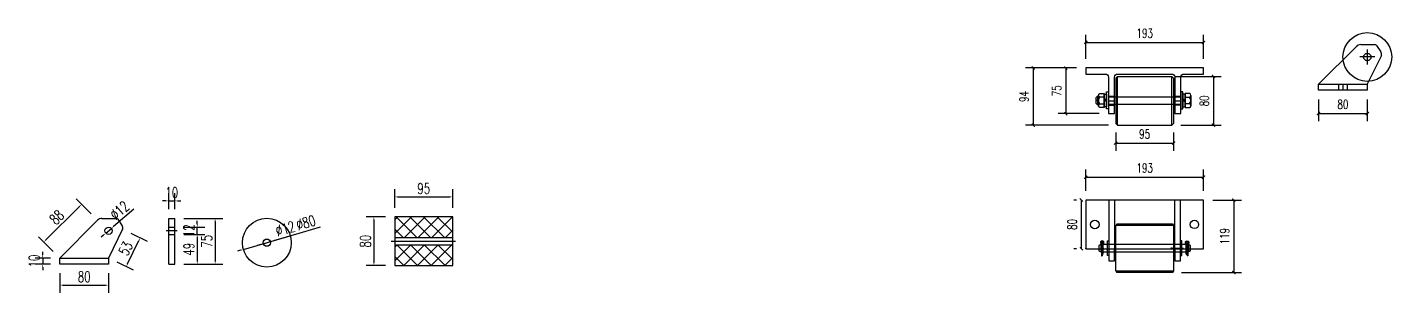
# Model space of a CAD drawing. Extents: x 833816 to 4746262, y -3629782 to -1973088.
# Drawn here: x 2461423 to 2463659, y -2642273 to -2641837 of the extents above; entities that cross this region are included whole.
import ezdxf

# ---------------------------------------------------------------- set-up
doc = ezdxf.new("R2010")
doc.units = 0
doc.header["$LTSCALE"] = 1000
doc.header["$MEASUREMENT"] = 0
doc.header["$PDMODE"] = 32
doc.linetypes.add('ACAD_ISO03W100', pattern=[30, 12, -18])
doc.linetypes.add('CENTER2', pattern=[28.575, 19.05, -3.175, 3.175, -3.175])
for name, color, linetype in [('00-HATCH(填充)', 250, 'Continuous'), ('PUB_DIM', 3, 'Continuous'), ('填充', 8, 'Continuous')]:
    doc.layers.add(name, color=color, linetype=linetype)
doc.styles.add('DIM_FONT', font='SIMPLEX', dxfattribs={"width": 0.7, "bigfont": 'GBCBIG'})
doc.styles.add('STANDARD_T3', font='simplex.shx', dxfattribs={"width": 0.7, "bigfont": 'gbcbig.shx'})
doc.dimstyles.new('DIMN5', dxfattribs={"dimscale": 0.05, "dimtxt": 300, "dimasz": 100, "dimexe": 250, "dimexo": 300, "dimgap": 150, "dimtad": 1, "dimdec": 0, "dimzin": 0, "dimdsep": 46, "dimtxsty": 'DIM_FONT', "dimblk": 'ARCHTICK', "dimcen": 0.09, "dimclrt": 7, "dimazin": 0, "dimtfac": 1, "dimtdec": 0, "dimtix": 1, "dimtmove": 0, "dimatfit": 3, "dimldrblk": 'ARCHTICK', "dimfxl": 1, "dimtolj": 1, "dimtzin": 0, "dimarcsym": 0})
doc.dimstyles.new('W&&5', dxfattribs={"dimtxt": 17.5, "dimasz": 5, "dimexe": 12.5, "dimexo": 15, "dimgap": 5, "dimtad": 1, "dimdec": 0, "dimzin": 0, "dimdsep": 46, "dimtxsty": 'STANDARD_T3', "dimcen": 0.09, "dimclrd": 1, "dimclre": 1, "dimclrt": 7, "dimazin": 2, "dimtfac": 1, "dimtdec": 0, "dimtix": 1, "dimtmove": 2, "dimatfit": 3, "dimfxl": 100, "dimtolj": 1, "dimtzin": 0, "dimarcsym": 0})

# ---------------------------------------------------------------- blocks, each defined once
blk = doc.blocks.new('*D894')
at = {"color": 1, "lineweight": -2, "transparency": 16777216}
for p, q in [((2462025.5, -2642133.5), (2462025.5, -2642103.2)), ((2462030.5, -2642115.7), (2462115.5, -2642115.7)), ((2462120.5, -2642133.5), (2462120.5, -2642103.2))]:
    blk.add_line(p, q, dxfattribs=at)
at = {"color": 1, "transparency": 16777216}
for points in [[(2462030.5, -2642114.9), (2462030.5, -2642116.6), (2462025.5, -2642115.7)], [(2462115.5, -2642114.9), (2462115.5, -2642116.6), (2462120.5, -2642115.7)]]:
    blk.add_solid(points, dxfattribs=at)
at = {"layer": 'Defpoints', "color": 0, "transparency": 16777216}
for p in [(2462120.5, -2642115.7), (2462025.5, -2642148.5), (2462120.5, -2642148.5)]:
    blk.add_point(p, dxfattribs=at)
at = {"color": 7, "transparency": 16777216, "insert": (2462073, -2642102), "char_height": 17.5, "attachment_point": 5, "style": 'STANDARD_T3'}
blk.add_mtext('\\A1;95', dxfattribs=at)
blk = doc.blocks.new('*D895')
at = {"color": 1, "lineweight": -2, "transparency": 16777216}
for p, q in [((2462010.5, -2642148.5), (2461978.7, -2642148.5)), ((2461991.2, -2642153.5), (2461991.2, -2642223.5)), ((2462010.5, -2642228.5), (2461978.7, -2642228.5))]:
    blk.add_line(p, q, dxfattribs=at)
at = {"color": 1, "transparency": 16777216}
for points in [[(2461990.4, -2642153.5), (2461992, -2642153.5), (2461991.2, -2642148.5)], [(2461990.4, -2642223.5), (2461992, -2642223.5), (2461991.2, -2642228.5)]]:
    blk.add_solid(points, dxfattribs=at)
at = {"layer": 'Defpoints', "color": 0, "transparency": 16777216}
for p in [(2462025.5, -2642148.5), (2461991.2, -2642228.5), (2462025.5, -2642228.5)]:
    blk.add_point(p, dxfattribs=at)
at = {"color": 7, "transparency": 16777216, "insert": (2461977.5, -2642188.5), "char_height": 17.5, "attachment_point": 5, "rotation": 90, "style": 'STANDARD_T3'}
blk.add_mtext('\\A1;80', dxfattribs=at)
blk = doc.blocks.new('*D896')
at = {"color": 1, "lineweight": -2, "transparency": 16777216}
for p, q in [((2461461.5, -2642216.1), (2461436, -2642216.1)), ((2461461.5, -2642226.1), (2461436, -2642226.1)), ((2461448.5, -2642211.1), (2461448.5, -2642206.1)), ((2461448.5, -2642216.1), (2461448.5, -2642226.1)), ((2461448.5, -2642231.1), (2461448.5, -2642236.1))]:
    blk.add_line(p, q, dxfattribs=at)
at = {"color": 1, "transparency": 16777216}
for points in [[(2461447.6, -2642211.1), (2461449.3, -2642211.1), (2461448.5, -2642216.1)], [(2461447.6, -2642231.1), (2461449.3, -2642231.1), (2461448.5, -2642226.1)]]:
    blk.add_solid(points, dxfattribs=at)
at = {"layer": 'Defpoints', "color": 0, "transparency": 16777216}
for p in [(2461448.5, -2642226.1), (2461476.5, -2642216.1), (2461476.5, -2642226.1)]:
    blk.add_point(p, dxfattribs=at)
at = {"color": 7, "transparency": 16777216, "insert": (2461434.7, -2642221.1), "char_height": 17.5, "attachment_point": 5, "rotation": 90, "style": 'STANDARD_T3'}
blk.add_mtext('\\A1;10', dxfattribs=at)
blk = doc.blocks.new('*D897')
at = {"color": 1, "lineweight": -2, "transparency": 16777216}
for p, q in [((2461476.5, -2642241.1), (2461476.5, -2642273.1)), ((2461556.5, -2642241.1), (2461556.5, -2642273.1)), ((2461481.5, -2642260.6), (2461551.5, -2642260.6))]:
    blk.add_line(p, q, dxfattribs=at)
at = {"color": 1, "transparency": 16777216}
for points in [[(2461481.5, -2642259.8), (2461481.5, -2642261.5), (2461476.5, -2642260.6)], [(2461551.5, -2642259.8), (2461551.5, -2642261.5), (2461556.5, -2642260.6)]]:
    blk.add_solid(points, dxfattribs=at)
at = {"layer": 'Defpoints', "color": 0, "transparency": 16777216}
for p in [(2461476.5, -2642226.1), (2461556.5, -2642226.1), (2461556.5, -2642260.6)]:
    blk.add_point(p, dxfattribs=at)
at = {"color": 7, "transparency": 16777216, "insert": (2461516.5, -2642246.9), "char_height": 17.5, "attachment_point": 5, "style": 'STANDARD_T3'}
blk.add_mtext('\\A1;80', dxfattribs=at)
blk = doc.blocks.new('*D898')
at = {"color": 1, "lineweight": -2, "transparency": 16777216}
for p, q in [((2461453.8, -2642186.4), (2461508.8, -2642131.4)), ((2461527.9, -2642143.4), (2461503.5, -2642119)), ((2461465.9, -2642205.5), (2461441.5, -2642181.1))]:
    blk.add_line(p, q, dxfattribs=at)
at = {"color": 1, "transparency": 16777216}
for points in [[(2461508.3, -2642130.8), (2461509.4, -2642132), (2461512.4, -2642127.8)], [(2461453.3, -2642185.8), (2461454.4, -2642187), (2461450.3, -2642189.9)]]:
    blk.add_solid(points, dxfattribs=at)
at = {"layer": 'Defpoints', "color": 0, "transparency": 16777216}
for p in [(2461512.4, -2642127.8), (2461538.5, -2642154), (2461476.5, -2642216.1)]:
    blk.add_point(p, dxfattribs=at)
at = {"color": 7, "transparency": 16777216, "insert": (2461471.6, -2642149.1), "char_height": 17.5, "attachment_point": 5, "rotation": 45, "style": 'STANDARD_T3'}
blk.add_mtext('\\A1;88', dxfattribs=at)
blk = doc.blocks.new('*D899')
at = {"color": 1, "lineweight": -2, "transparency": 16777216}
for p, q in [((2461777.5, -2642202), (2461854.3, -2642179.8)), ((2461903.2, -2642165.6), (2461859.1, -2642178.4)), ((2461772.7, -2642203.4), (2461767.9, -2642204.8))]:
    blk.add_line(p, q, dxfattribs=at)
at = {"color": 1, "transparency": 16777216}
for points in [[(2461858.9, -2642177.6), (2461859.4, -2642179.2), (2461854.3, -2642179.8)], [(2461772.5, -2642202.6), (2461772.9, -2642204.2), (2461777.5, -2642202)]]:
    blk.add_solid(points, dxfattribs=at)
at = {"layer": 'Defpoints', "color": 0, "transparency": 16777216}
for p in [(2461854.3, -2642179.8), (2461777.5, -2642202)]:
    blk.add_point(p, dxfattribs=at)
at = {"color": 7, "transparency": 16777216, "insert": (2461879.8, -2642158.1), "char_height": 17.5, "attachment_point": 5, "rotation": 16.1522, "style": 'STANDARD_T3'}
blk.add_mtext('\\A1;∅80', dxfattribs=at)
blk = doc.blocks.new('*D900')
at = {"color": 1, "lineweight": -2, "transparency": 16777216}
for p, q in [((2461868.3, -2642175.7), (2461826.5, -2642187.8)), ((2461805.3, -2642193.9), (2461800.5, -2642195.3)), ((2461810.1, -2642192.6), (2461821.7, -2642189.2))]:
    blk.add_line(p, q, dxfattribs=at)
at = {"color": 1, "transparency": 16777216}
for points in [[(2461805.1, -2642193.1), (2461805.6, -2642194.7), (2461810.1, -2642192.6)], [(2461826.2, -2642187), (2461826.7, -2642188.6), (2461821.7, -2642189.2)]]:
    blk.add_solid(points, dxfattribs=at)
at = {"layer": 'Defpoints', "color": 0, "transparency": 16777216}
for p in [(2461810.1, -2642192.6), (2461821.7, -2642189.2)]:
    blk.add_point(p, dxfattribs=at)
at = {"color": 7, "transparency": 16777216, "insert": (2461846, -2642167.9), "char_height": 17.5, "attachment_point": 5, "rotation": 16.1522, "style": 'STANDARD_T3'}
blk.add_mtext('\\A1;∅12', dxfattribs=at)
blk = doc.blocks.new('*D901')
at = {"color": 1, "lineweight": -2, "transparency": 16777216}
for p, q in [((2461593, -2642175.3), (2461619.7, -2642188.3)), ((2461587.6, -2642225.7), (2461606.2, -2642187.4)), ((2461569.9, -2642222.6), (2461596.6, -2642235.6))]:
    blk.add_line(p, q, dxfattribs=at)
at = {"color": 1, "transparency": 16777216}
for points in [[(2461605.5, -2642187), (2461607, -2642187.7), (2461608.4, -2642182.9)], [(2461586.8, -2642225.3), (2461588.3, -2642226), (2461585.4, -2642230.2)]]:
    blk.add_solid(points, dxfattribs=at)
at = {"layer": 'Defpoints', "color": 0, "transparency": 16777216}
for p in [(2461579.5, -2642168.8), (2461608.4, -2642182.9), (2461556.5, -2642216.1)]:
    blk.add_point(p, dxfattribs=at)
at = {"color": 7, "transparency": 16777216, "insert": (2461584.5, -2642200.5), "char_height": 17.5, "attachment_point": 5, "rotation": 64, "style": 'STANDARD_T3'}
blk.add_mtext('\\A1;53', dxfattribs=at)
blk = doc.blocks.new('*D902')
at = {"color": 1, "lineweight": -2, "transparency": 16777216}
for p, q in [((2461598, -2642135.9), (2461564.8, -2642164.1)), ((2461548.1, -2642178.4), (2461544.3, -2642181.6)), ((2461551.9, -2642175.2), (2461561, -2642167.4))]:
    blk.add_line(p, q, dxfattribs=at)
at = {"color": 1, "transparency": 16777216}
for points in [[(2461547.6, -2642177.8), (2461548.6, -2642179), (2461551.9, -2642175.2)], [(2461564.3, -2642163.5), (2461565.4, -2642164.8), (2461561, -2642167.4)]]:
    blk.add_solid(points, dxfattribs=at)
at = {"layer": 'Defpoints', "color": 0, "transparency": 16777216}
for p in [(2461551.9, -2642175.2), (2461561, -2642167.4)]:
    blk.add_point(p, dxfattribs=at)
at = {"color": 7, "transparency": 16777216, "insert": (2461574.4, -2642137.9), "char_height": 17.5, "attachment_point": 5, "rotation": 40.4405, "style": 'STANDARD_T3'}
blk.add_mtext('\\A1;∅12', dxfattribs=at)
blk = doc.blocks.new('*D903')
at = {"color": 1, "lineweight": -2, "transparency": 16777216}
for p, q in [((2461655, -2642136.1), (2461655, -2642109.8)), ((2461665, -2642136.1), (2461665, -2642109.8)), ((2461650, -2642122.3), (2461645, -2642122.3)), ((2461655, -2642122.3), (2461665, -2642122.3)), ((2461670, -2642122.3), (2461675, -2642122.3))]:
    blk.add_line(p, q, dxfattribs=at)
at = {"color": 1, "transparency": 16777216}
for points in [[(2461650, -2642121.5), (2461650, -2642123.2), (2461655, -2642122.3)], [(2461670, -2642121.5), (2461670, -2642123.2), (2461665, -2642122.3)]]:
    blk.add_solid(points, dxfattribs=at)
at = {"layer": 'Defpoints', "color": 0, "transparency": 16777216}
for p in [(2461665, -2642122.3), (2461655, -2642151.1), (2461665, -2642151.1)]:
    blk.add_point(p, dxfattribs=at)
at = {"color": 7, "transparency": 16777216, "insert": (2461660, -2642108.6), "char_height": 17.5, "attachment_point": 5, "style": 'STANDARD_T3'}
blk.add_mtext('\\A1;10', dxfattribs=at)
blk = doc.blocks.new('*D904')
at = {"color": 1, "lineweight": -2, "transparency": 16777216}
for p, q in [((2461680, -2642151.1), (2461743.6, -2642151.1)), ((2461731.1, -2642156.1), (2461731.1, -2642221.1)), ((2461680, -2642226.1), (2461743.6, -2642226.1))]:
    blk.add_line(p, q, dxfattribs=at)
at = {"color": 1, "transparency": 16777216}
for points in [[(2461730.2, -2642156.1), (2461731.9, -2642156.1), (2461731.1, -2642151.1)], [(2461730.2, -2642221.1), (2461731.9, -2642221.1), (2461731.1, -2642226.1)]]:
    blk.add_solid(points, dxfattribs=at)
at = {"layer": 'Defpoints', "color": 0, "transparency": 16777216}
for p in [(2461665, -2642151.1), (2461665, -2642226.1), (2461731.1, -2642226.1)]:
    blk.add_point(p, dxfattribs=at)
at = {"color": 7, "transparency": 16777216, "insert": (2461717.3, -2642188.6), "char_height": 17.5, "attachment_point": 5, "rotation": 90, "style": 'STANDARD_T3'}
blk.add_mtext('\\A1;75', dxfattribs=at)
blk = doc.blocks.new('*D905')
at = {"color": 1, "lineweight": -2, "transparency": 16777216}
for p, q in [((2461680, -2642177.3), (2461714.3, -2642177.3)), ((2461701.8, -2642182.3), (2461701.8, -2642221.1)), ((2461680, -2642226.1), (2461714.3, -2642226.1))]:
    blk.add_line(p, q, dxfattribs=at)
at = {"color": 1, "transparency": 16777216}
for points in [[(2461700.9, -2642182.3), (2461702.6, -2642182.3), (2461701.8, -2642177.3)], [(2461700.9, -2642221.1), (2461702.6, -2642221.1), (2461701.8, -2642226.1)]]:
    blk.add_solid(points, dxfattribs=at)
at = {"layer": 'Defpoints', "color": 0, "transparency": 16777216}
for p in [(2461665, -2642177.3), (2461665, -2642226.1), (2461701.8, -2642226.1)]:
    blk.add_point(p, dxfattribs=at)
at = {"color": 7, "transparency": 16777216, "insert": (2461688, -2642201.7), "char_height": 17.5, "attachment_point": 5, "rotation": 90, "style": 'STANDARD_T3'}
blk.add_mtext('\\A1;49', dxfattribs=at)
blk = doc.blocks.new('*D906')
at = {"color": 1, "lineweight": -2, "transparency": 16777216}
for p, q in [((2461701.8, -2642160.3), (2461701.8, -2642155.3)), ((2461680, -2642165.3), (2461714.3, -2642165.3)), ((2461680, -2642177.3), (2461714.3, -2642177.3)), ((2461701.8, -2642177.3), (2461701.8, -2642165.3)), ((2461701.8, -2642182.3), (2461701.8, -2642187.3))]:
    blk.add_line(p, q, dxfattribs=at)
at = {"color": 1, "transparency": 16777216}
for points in [[(2461700.9, -2642160.3), (2461702.6, -2642160.3), (2461701.8, -2642165.3)], [(2461700.9, -2642182.3), (2461702.6, -2642182.3), (2461701.8, -2642177.3)]]:
    blk.add_solid(points, dxfattribs=at)
at = {"layer": 'Defpoints', "color": 0, "transparency": 16777216}
for p in [(2461665, -2642165.3), (2461665, -2642177.3), (2461701.8, -2642165.3)]:
    blk.add_point(p, dxfattribs=at)
at = {"color": 7, "transparency": 16777216, "insert": (2461688, -2642171.3), "char_height": 17.5, "attachment_point": 5, "rotation": 90, "style": 'STANDARD_T3'}
blk.add_mtext('\\A1;12', dxfattribs=at)
blk = doc.blocks.new('_ArchTick')
at = {"color": 0, "linetype": 'ByBlock', "const_width": 0.4}
blk.add_lwpolyline([(-0.5, -0.5), (0.5, 0.5)], dxfattribs=at)
blk = doc.blocks.new('*D907')
at = {"layer": 'Defpoints', "color": 0, "transparency": 16777216}
for p in [(2463539.3, -2641940.8), (2463619.3, -2641940.8), (2463619.3, -2641978.9)]:
    blk.add_point(p, dxfattribs=at)
at = {"layer": 'PUB_DIM', "color": 0, "lineweight": -2, "transparency": 16777216}
for p, q in [((2463539.3, -2641955.8), (2463539.3, -2641991.4)), ((2463619.3, -2641955.8), (2463619.3, -2641991.4)), ((2463539.3, -2641978.9), (2463619.3, -2641978.9))]:
    blk.add_line(p, q, dxfattribs=at)
at = {"layer": 'PUB_DIM', "color": 0, "lineweight": -2, "transparency": 16777216, "xscale": 5, "yscale": 5, "zscale": 5, "rotation": 180}
blk.add_blockref('_ArchTick', (2463539.3, -2641978.9), dxfattribs=at)
at = {"layer": 'PUB_DIM', "color": 0, "lineweight": -2, "transparency": 16777216, "xscale": 5, "yscale": 5, "zscale": 5}
blk.add_blockref('_ArchTick', (2463619.3, -2641978.9), dxfattribs=at)
at = {"layer": 'PUB_DIM', "color": 7, "transparency": 16777216, "insert": (2463579.3, -2641963.9), "char_height": 15, "attachment_point": 5, "style": 'DIM_FONT'}
blk.add_mtext('\\A1;80', dxfattribs=at)
blk = doc.blocks.new('*D908')
at = {"layer": 'Defpoints', "color": 0, "transparency": 16777216}
for p in [(2463350.9, -2641862.1), (2463157.9, -2641904.1), (2463350.9, -2641904.1)]:
    blk.add_point(p, dxfattribs=at)
at = {"layer": 'PUB_DIM', "color": 0, "lineweight": -2, "transparency": 16777216}
for p, q in [((2463157.9, -2641889.1), (2463157.9, -2641849.6)), ((2463157.9, -2641862.1), (2463350.9, -2641862.1)), ((2463350.9, -2641889.1), (2463350.9, -2641849.6))]:
    blk.add_line(p, q, dxfattribs=at)
at = {"layer": 'PUB_DIM', "color": 0, "lineweight": -2, "transparency": 16777216, "xscale": 5, "yscale": 5, "zscale": 5, "rotation": 180}
blk.add_blockref('_ArchTick', (2463157.9, -2641862.1), dxfattribs=at)
at = {"layer": 'PUB_DIM', "color": 0, "lineweight": -2, "transparency": 16777216, "xscale": 5, "yscale": 5, "zscale": 5}
blk.add_blockref('_ArchTick', (2463350.9, -2641862.1), dxfattribs=at)
at = {"layer": 'PUB_DIM', "color": 7, "transparency": 16777216, "insert": (2463254.4, -2641847.1), "char_height": 15, "attachment_point": 5, "style": 'DIM_FONT'}
blk.add_mtext('\\A1;193', dxfattribs=at)
blk = doc.blocks.new('*D909')
at = {"layer": 'Defpoints', "color": 0, "transparency": 16777216}
for p in [(2463157.9, -2641904.1), (2463125.1, -2641979.1), (2463194.9, -2641979.1)]:
    blk.add_point(p, dxfattribs=at)
at = {"layer": 'PUB_DIM', "color": 0, "lineweight": -2, "transparency": 16777216}
for p, q in [((2463142.9, -2641904.1), (2463112.6, -2641904.1)), ((2463125.1, -2641904.1), (2463125.1, -2641979.1)), ((2463179.9, -2641979.1), (2463112.6, -2641979.1))]:
    blk.add_line(p, q, dxfattribs=at)
at = {"layer": 'PUB_DIM', "color": 0, "lineweight": -2, "transparency": 16777216, "xscale": 5, "yscale": 5, "zscale": 5}
for p, rotation in [((2463125.1, -2641904.1), 90), ((2463125.1, -2641979.1), 270)]:
    blk.add_blockref('_ArchTick', p, dxfattribs=dict(at, rotation=rotation))
at = {"layer": 'PUB_DIM', "color": 7, "transparency": 16777216, "insert": (2463110.1, -2641941.6), "char_height": 15, "attachment_point": 5, "rotation": 90, "style": 'DIM_FONT'}
blk.add_mtext('\\A1;75', dxfattribs=at)
blk = doc.blocks.new('*D880')
at = {"layer": 'Defpoints', "color": 0, "transparency": 16777216}
for p in [(2463288.3, -2641918.1), (2463298.9, -2641998.1), (2463367.1, -2641998.1)]:
    blk.add_point(p, dxfattribs=at)
at = {"layer": 'PUB_DIM', "color": 0, "lineweight": -2, "transparency": 16777216}
for p, q in [((2463303.3, -2641918.1), (2463379.6, -2641918.1)), ((2463367.1, -2641918.1), (2463367.1, -2641998.1)), ((2463313.9, -2641998.1), (2463379.6, -2641998.1))]:
    blk.add_line(p, q, dxfattribs=at)
at = {"layer": 'PUB_DIM', "color": 0, "lineweight": -2, "transparency": 16777216, "xscale": 5, "yscale": 5, "zscale": 5}
for p, rotation in [((2463367.1, -2641918.1), 90), ((2463367.1, -2641998.1), 270)]:
    blk.add_blockref('_ArchTick', p, dxfattribs=dict(at, rotation=rotation))
at = {"layer": 'PUB_DIM', "color": 7, "transparency": 16777216, "insert": (2463352.1, -2641958.1), "char_height": 15, "attachment_point": 5, "rotation": 90, "style": 'DIM_FONT'}
blk.add_mtext('\\A1;80', dxfattribs=at)
blk = doc.blocks.new('*D910')
at = {"layer": 'Defpoints', "color": 0, "transparency": 16777216}
for p in [(2463157.9, -2641904.1), (2463071.8, -2641998.1), (2463209.9, -2641998.1)]:
    blk.add_point(p, dxfattribs=at)
at = {"layer": 'PUB_DIM', "color": 0, "lineweight": -2, "transparency": 16777216}
for p, q in [((2463142.9, -2641904.1), (2463059.3, -2641904.1)), ((2463071.8, -2641904.1), (2463071.8, -2641998.1)), ((2463194.9, -2641998.1), (2463059.3, -2641998.1))]:
    blk.add_line(p, q, dxfattribs=at)
at = {"layer": 'PUB_DIM', "color": 0, "lineweight": -2, "transparency": 16777216, "xscale": 5, "yscale": 5, "zscale": 5}
for p, rotation in [((2463071.8, -2641904.1), 90), ((2463071.8, -2641998.1), 270)]:
    blk.add_blockref('_ArchTick', p, dxfattribs=dict(at, rotation=rotation))
at = {"layer": 'PUB_DIM', "color": 7, "transparency": 16777216, "insert": (2463056.8, -2641951.1), "char_height": 15, "attachment_point": 5, "rotation": 90, "style": 'DIM_FONT'}
blk.add_mtext('\\A1;94', dxfattribs=at)
blk = doc.blocks.new('*D911')
at = {"layer": 'Defpoints', "color": 0, "transparency": 16777216}
for p in [(2463206.9, -2641995.1), (2463301.9, -2641995.1), (2463301.9, -2642027.5)]:
    blk.add_point(p, dxfattribs=at)
at = {"layer": 'PUB_DIM', "color": 0, "lineweight": -2, "transparency": 16777216}
for p, q in [((2463206.9, -2642010.1), (2463206.9, -2642040)), ((2463301.9, -2642010.1), (2463301.9, -2642040)), ((2463206.9, -2642027.5), (2463301.9, -2642027.5))]:
    blk.add_line(p, q, dxfattribs=at)
at = {"layer": 'PUB_DIM', "color": 0, "lineweight": -2, "transparency": 16777216, "xscale": 5, "yscale": 5, "zscale": 5, "rotation": 180}
blk.add_blockref('_ArchTick', (2463206.9, -2642027.5), dxfattribs=at)
at = {"layer": 'PUB_DIM', "color": 0, "lineweight": -2, "transparency": 16777216, "xscale": 5, "yscale": 5, "zscale": 5}
blk.add_blockref('_ArchTick', (2463301.9, -2642027.5), dxfattribs=at)
at = {"layer": 'PUB_DIM', "color": 7, "transparency": 16777216, "insert": (2463254.4, -2642012.5), "char_height": 15, "attachment_point": 5, "style": 'DIM_FONT'}
blk.add_mtext('\\A1;95', dxfattribs=at)
blk = doc.blocks.new('*U876')
blk.add_lwpolyline([(-12, 0), (-12, 2.5), (12, 2.5), (12, 0)], close=True)
blk = doc.blocks.new('*U610')
at = {"color": 8, "linetype": 'Continuous'}
for p, q in [((-1, 1.9), (-2.1, 1)), ((0, 1.4), (0, -1.4)), ((-1, -1.9), (-2.1, -1))]:
    blk.add_line(p, q, dxfattribs=at)
at = {"color": 7, "linetype": 'Continuous'}
for p, q in [((16, 1.4), (0, 1.4)), ((0, 0), (18.5, 0)), ((16, 1.4), (16, 0)), ((18.5, -1.4), (18.5, 0)), ((0, -1.4), (18.5, -1.4))]:
    blk.add_line(p, q, dxfattribs=at)
for centre, radius, start, end in [((-3.2, 0), 2.9, 41.3178, 318.6822), ((-3.2, 0), 1.45, 41.3178, 318.6822), ((0, 2.8), 2.82, 221.3178, 270), ((0, -2.8), 2.82, 90, 138.6822), ((0, 2.8), 1.37, 221.3178, 270), ((0, -2.8), 1.37, 90, 138.6822)]:
    blk.add_arc(centre, radius, start, end, dxfattribs=at)
blk = doc.blocks.new('无头销轴_B型_D12X150')
at = {"color": 0}
for p, q in [((-72, 6), (-72, -6)), ((72, 6), (72, -6))]:
    blk.add_line(p, q, dxfattribs=at)
blk.add_lwpolyline([(-75, 4.3), (-75, -4.3), (-72, -6), (72, -6), (75, -4.3), (75, 4.3), (72, 6), (-72, 6)], close=True, dxfattribs=at)
for centre in [(-69.5, 0), (69.5, 0)]:
    blk.add_circle(centre, 1.6, dxfattribs=at)
blk = doc.blocks.new('*D912')
at = {"layer": 'Defpoints', "color": 0, "transparency": 16777216}
for p in [(2463350.9, -2642083.4), (2463157.9, -2642120.9), (2463350.9, -2642120.9)]:
    blk.add_point(p, dxfattribs=at)
at = {"layer": 'PUB_DIM', "color": 0, "lineweight": -2, "transparency": 16777216}
for p, q in [((2463157.9, -2642105.9), (2463157.9, -2642070.9)), ((2463350.9, -2642105.9), (2463350.9, -2642070.9)), ((2463157.9, -2642083.4), (2463350.9, -2642083.4))]:
    blk.add_line(p, q, dxfattribs=at)
at = {"layer": 'PUB_DIM', "color": 0, "lineweight": -2, "transparency": 16777216, "xscale": 5, "yscale": 5, "zscale": 5, "rotation": 180}
blk.add_blockref('_ArchTick', (2463157.9, -2642083.4), dxfattribs=at)
at = {"layer": 'PUB_DIM', "color": 0, "lineweight": -2, "transparency": 16777216, "xscale": 5, "yscale": 5, "zscale": 5}
blk.add_blockref('_ArchTick', (2463350.9, -2642083.4), dxfattribs=at)
at = {"layer": 'PUB_DIM', "color": 7, "transparency": 16777216, "insert": (2463254.4, -2642068.4), "char_height": 15, "attachment_point": 5, "style": 'DIM_FONT'}
blk.add_mtext('\\A1;193', dxfattribs=at)
blk = doc.blocks.new('*D913')
at = {"layer": 'Defpoints', "color": 0, "transparency": 16777216}
for p in [(2463157.9, -2642120.9), (2463150.6, -2642200.9), (2463157.9, -2642200.9)]:
    blk.add_point(p, dxfattribs=at)
at = {"layer": 'PUB_DIM', "color": 0, "lineweight": -2, "transparency": 16777216}
for p, q in [((2463142.9, -2642120.9), (2463138.1, -2642120.9)), ((2463150.6, -2642120.9), (2463150.6, -2642200.9)), ((2463142.9, -2642200.9), (2463138.1, -2642200.9))]:
    blk.add_line(p, q, dxfattribs=at)
at = {"layer": 'PUB_DIM', "color": 0, "lineweight": -2, "transparency": 16777216, "xscale": 5, "yscale": 5, "zscale": 5}
for p, rotation in [((2463150.6, -2642120.9), 90), ((2463150.6, -2642200.9), 270)]:
    blk.add_blockref('_ArchTick', p, dxfattribs=dict(at, rotation=rotation))
at = {"layer": 'PUB_DIM', "color": 7, "transparency": 16777216, "insert": (2463135.6, -2642160.9), "char_height": 15, "attachment_point": 5, "rotation": 90, "style": 'DIM_FONT'}
blk.add_mtext('\\A1;80', dxfattribs=at)
blk = doc.blocks.new('*D914')
at = {"layer": 'Defpoints', "color": 0, "transparency": 16777216}
for p in [(2463350.9, -2642120.9), (2463299.9, -2642239.9), (2463400.5, -2642239.9)]:
    blk.add_point(p, dxfattribs=at)
at = {"layer": 'PUB_DIM', "color": 0, "lineweight": -2, "transparency": 16777216}
for p, q in [((2463365.9, -2642120.9), (2463413, -2642120.9)), ((2463400.5, -2642120.9), (2463400.5, -2642239.9)), ((2463314.9, -2642239.9), (2463413, -2642239.9))]:
    blk.add_line(p, q, dxfattribs=at)
at = {"layer": 'PUB_DIM', "color": 0, "lineweight": -2, "transparency": 16777216, "xscale": 5, "yscale": 5, "zscale": 5}
for p, rotation in [((2463400.5, -2642120.9), 90), ((2463400.5, -2642239.9), 270)]:
    blk.add_blockref('_ArchTick', p, dxfattribs=dict(at, rotation=rotation))
at = {"layer": 'PUB_DIM', "color": 7, "transparency": 16777216, "insert": (2463385.5, -2642180.4), "char_height": 15, "attachment_point": 5, "rotation": 90, "style": 'DIM_FONT'}
blk.add_mtext('\\A1;119', dxfattribs=at)

msp = doc.modelspace()

# ---------------------------------------------------------------- hatches: boundary and pattern name
at = {"layer": '填充'}
h = msp.add_hatch(dxfattribs=at)
h.set_pattern_fill('ANSI37', color=256, scale=10)
h.set_pattern_definition([(45, (3907075.725, -3937069.011), (-11.22532015, 11.22532015), []), (135, (3907075.725, -3937069.011), (-11.22532015, -11.22532015), [])])
h.paths.add_polyline_path([(2462025.5, -2642148.5), (2462025.5, -2642182.5), (2462120.5, -2642182.5), (2462120.5, -2642148.5)])
h.paths.add_polyline_path([(2462120.5, -2642228.5), (2462120.5, -2642194.5), (2462025.5, -2642194.5), (2462025.5, -2642228.5)])

# ---------------------------------------------------------------- linework, layer by layer
for p, q in [((2463209.9, -2641918.1), (2463298.9, -2641918.1)), ((2463187.9, -2641952.1), (2463180.9, -2641952.1)), ((2463191.9, -2641954.3), (2463187.9, -2641957.6)), ((2463191.9, -2641956.6), (2463187.9, -2641959.9)), ((2463316.9, -2641954.3), (2463320.9, -2641957.6)), ((2463316.9, -2641956.6), (2463320.9, -2641959.9)), ((2463320.9, -2641952.1), (2463327.9, -2641952.1)), ((2463329.9, -2641950.6), (2463329.9, -2641964.6)), ((2463180.9, -2641963.1), (2463187.9, -2641963.1)), ((2463327.9, -2641963.1), (2463320.9, -2641963.1)), ((2461476.5, -2642216.1), (2461538.5, -2642154)), ((2461571.4, -2642152.5), (2461578.5, -2642163)), ((2461655, -2642226.1), (2461655, -2642151.1)), ((2461655, -2642151.1), (2461665, -2642151.1)), ((2461665, -2642226.1), (2461665, -2642151.1)), ((2461579.5, -2642168.8), (2461556.5, -2642216.1)), ((2461669, -2642171.3), (2461651, -2642171.3)), ((2461655, -2642165.3), (2461665, -2642165.3)), ((2461655, -2642177.3), (2461665, -2642177.3)), ((2462025.5, -2642182.5), (2462120.5, -2642182.5)), ((2462019.5, -2642188.5), (2462125.1, -2642188.5)), ((2462025.5, -2642194.5), (2462120.5, -2642194.5)), ((2461655, -2642226.1), (2461665, -2642226.1))]:
    msp.add_line(p, q)
at = {"color": 4}
for p, q in [((2463178.9, -2641957.6), (2463174.9, -2641957.6)), ((2463175.9, -2641951.6), (2463178.9, -2641951.6)), ((2463178.9, -2641963.6), (2463175.9, -2641963.6))]:
    msp.add_line(p, q, dxfattribs=at)
at = {"color": 1}
for p, q in [((2463204.9, -2641951.1), (2463194.9, -2641951.1)), ((2463313.9, -2641951.1), (2463303.9, -2641951.1)), ((2463194.9, -2641965.1), (2463204.9, -2641965.1)), ((2463313.9, -2641965.1), (2463303.9, -2641965.1))]:
    msp.add_line(p, q, dxfattribs=at)
at = {"color": 6, "linetype": 'ACAD_ISO03W100'}
for p, q in [((2463313.9, -2641952.1), (2463194.9, -2641952.1)), ((2463313.9, -2641964.1), (2463194.9, -2641964.1))]:
    msp.add_line(p, q, dxfattribs=at)
at = {"color": 2}
for p, q in [((2463194.9, -2641958.1), (2463204.9, -2641958.1)), ((2463303.9, -2641958.1), (2463313.9, -2641958.1))]:
    msp.add_line(p, q, dxfattribs=at)
at = {"color": 0}
for p, q in [((2463350.9, -2642120.9), (2463157.9, -2642120.9)), ((2463157.9, -2642120.9), (2463157.9, -2642200.9)), ((2463195.9, -2642120.9), (2463195.9, -2642200.9)), ((2463204.9, -2642120.9), (2463204.9, -2642200.9)), ((2463303.9, -2642200.9), (2463303.9, -2642120.9)), ((2463312.9, -2642200.9), (2463312.9, -2642120.9)), ((2463350.9, -2642200.9), (2463350.9, -2642120.9)), ((2461545.6, -2642151.1), (2461567.9, -2642151.1)), ((2463209.4, -2642159.9), (2463206.9, -2642162.9)), ((2463209.4, -2642159.9), (2463299.9, -2642159.9)), ((2463299.9, -2642159.9), (2463301.9, -2642162.9)), ((2463206.9, -2642236.9), (2463206.9, -2642162.9)), ((2463301.9, -2642162.9), (2463206.9, -2642162.9)), ((2463301.9, -2642162.9), (2463301.9, -2642236.9)), ((2463157.9, -2642200.9), (2463157.9, -2642199.9)), ((2463157.9, -2642200.9), (2463350.9, -2642200.9)), ((2463195.9, -2642200.9), (2463195.9, -2642220.9)), ((2463204.9, -2642220.9), (2463204.9, -2642200.9)), ((2463299.4, -2642199.9), (2463297.4, -2642199.9)), ((2463303.9, -2642200.9), (2463303.9, -2642220.9)), ((2463312.9, -2642220.9), (2463312.9, -2642200.9)), ((2461476.5, -2642226.1), (2461476.5, -2642216.1)), ((2461476.5, -2642216.1), (2461556.5, -2642216.1)), ((2461556.5, -2642226.1), (2461476.5, -2642226.1)), ((2461556.5, -2642216.1), (2461556.5, -2642226.1)), ((2463195.9, -2642220.9), (2463204.9, -2642220.9)), ((2463303.9, -2642220.9), (2463312.9, -2642220.9)), ((2463206.9, -2642236.9), (2463208.9, -2642239.9)), ((2463206.9, -2642236.9), (2463301.9, -2642236.9)), ((2463299.9, -2642239.9), (2463208.9, -2642239.9)), ((2463301.9, -2642236.9), (2463299.9, -2642239.9))]:
    msp.add_line(p, q, dxfattribs=at)
at = {"color": 0, "linetype": 'CENTER2', "ltscale": 0.5}
msp.add_line((2463298.9, -2642199.9), (2463317.9, -2642199.9), dxfattribs=at)
for points in [[(2463209.9, -2641914.1), (2463298.9, -2641914.1, -0.414214), (2463303.9, -2641919.1), (2463303.9, -2641979.1), (2463313.9, -2641979.1), (2463313.9, -2641919.1, -0.414214), (2463318.9, -2641914.1), (2463350.9, -2641914.1), (2463350.9, -2641904.1), (2463157.9, -2641904.1), (2463157.9, -2641914.1), (2463189.9, -2641914.1, -0.414214), (2463194.9, -2641919.1), (2463194.9, -2641979.1)], [(2463194.9, -2641979.1), (2463204.9, -2641979.1), (2463204.9, -2641919.1, -0.414214), (2463209.9, -2641914.1)]]:
    msp.add_lwpolyline(points, format="xyb")
for points in [[(2463209.9, -2641998.1), (2463209.9, -2641918.1), (2463206.9, -2641921.1), (2463206.9, -2641995.1), (2463209.9, -2641998.1), (2463298.9, -2641998.1)], [(2463176.9, -2641950.6), (2463178.9, -2641950.6), (2463178.9, -2641964.6), (2463176.9, -2641964.6)], [(2463191.9, -2641971.1), (2463191.9, -2641943.1), (2463194.9, -2641943.1), (2463194.9, -2641971.1), (2463191.9, -2641971.1), (2463191.9, -2641970.1)], [(2463316.9, -2641971.1), (2463316.9, -2641943.1), (2463313.9, -2641943.1), (2463313.9, -2641971.1), (2463316.9, -2641971.1), (2463316.9, -2641970.1)]]:
    msp.add_lwpolyline(points)
for points in [[(2463301.9, -2641995.1), (2463298.9, -2641998.1), (2463298.9, -2641918.1), (2463301.9, -2641921.1)], [(2463174.9, -2641952.6), (2463176.9, -2641950.6), (2463176.9, -2641964.6), (2463174.9, -2641962.6)], [(2463178.9, -2641949.1), (2463178.9, -2641952.1), (2463178.9, -2641963.1), (2463178.9, -2641966.1)], [(2463329.9, -2641949.1), (2463329.9, -2641952.1), (2463329.9, -2641963.1), (2463329.9, -2641966.1)], [(2462025.5, -2642228.5), (2462120.5, -2642228.5), (2462120.5, -2642148.5), (2462025.5, -2642148.5)]]:
    msp.add_lwpolyline(points, close=True)
for points in [[(2463180.9, -2641946.1), (2463187.9, -2641946.1), (2463187.9, -2641947.1), (2463191.9, -2641947.1), (2463191.9, -2641968.1), (2463187.9, -2641968.1), (2463187.9, -2641947.1), (2463187.9, -2641969.1), (2463180.9, -2641969.1, -0.666667), (2463180.9, -2641963.1, -0.363636), (2463180.9, -2641952.1, -0.666667)], [(2463327.9, -2641946.1), (2463320.9, -2641946.1), (2463320.9, -2641947.1), (2463316.9, -2641947.1), (2463316.9, -2641968.1), (2463320.9, -2641968.1), (2463320.9, -2641947.1), (2463320.9, -2641969.1), (2463327.9, -2641969.1, 0.666667), (2463327.9, -2641963.1, 0.363636), (2463327.9, -2641952.1, 0.666667)]]:
    msp.add_lwpolyline(points, format="xyb", close=True)
at = {"lineweight": -3}
msp.add_circle((2463619.3, -2641886.1), 40, dxfattribs=at)
for centre, radius in [((2461815.9, -2642190.9), 40), ((2461556.5, -2642171.3), 6), ((2461815.9, -2642190.9), 6)]:
    msp.add_circle(centre, radius)
at = {"color": 0}
for centre in [(2463172.9, -2642161.2), (2463335.9, -2642160.9)]:
    msp.add_circle(centre, 7, dxfattribs=at)
for centre, radius, start, end in [((2461545.6, -2642161.1), 10, 90, 135), ((2461567.9, -2642156.1), 5, 46.0565, 90), ((2461575, -2642166.6), 5, 334, 46.0565)]:
    msp.add_arc(centre, radius, start, end)
at = {"layer": '00-HATCH(填充)', "color": 0, "lineweight": -3}
for p, q in [((2463539.3, -2641930.8), (2463601.3, -2641868.8)), ((2463608.4, -2641865.8), (2463630.8, -2641865.8)), ((2463634.2, -2641867.2), (2463641.3, -2641877.8)), ((2463642.3, -2641883.5), (2463619.3, -2641930.8)), ((2463539.3, -2641940.8), (2463539.3, -2641930.8)), ((2463539.3, -2641930.8), (2463619.3, -2641930.8)), ((2463572.3, -2641930.8), (2463572.3, -2641940.8)), ((2463579.3, -2641930.8), (2463579.3, -2641940.8)), ((2463586.3, -2641930.8), (2463586.3, -2641940.8)), ((2463619.3, -2641930.8), (2463619.3, -2641940.8)), ((2463619.3, -2641940.8), (2463539.3, -2641940.8))]:
    msp.add_line(p, q, dxfattribs=at)
at = {"layer": '00-HATCH(填充)', "color": 0, "lineweight": -3, "ltscale": 0.5}
for p, q in [((2463631.8, -2641886.1), (2463606.8, -2641886.1)), ((2463619.3, -2641873.6), (2463619.3, -2641898.6))]:
    msp.add_line(p, q, dxfattribs=at)
at = {"layer": '00-HATCH(填充)', "color": 0, "lineweight": -3}
msp.add_circle((2463619.3, -2641886.1), 6, dxfattribs=at)
for centre, radius, start, end in [((2463608.4, -2641875.8), 10, 90, 135), ((2463630.8, -2641870.8), 5, 46.0565, 90), ((2463637.8, -2641881.4), 5, 334, 46.0565)]:
    msp.add_arc(centre, radius, start, end, dxfattribs=at)

# ---------------------------------------------------------------- block references
at = {"color": 0}
msp.add_blockref('无头销轴_B型_D12X150', (2463254.4, -2642199.9), dxfattribs=at)
for name, p, rotation in [('*U610', (2463184.9, -2642193.9), 270), ('*U876', (2463195.9, -2642199.9), 90)]:
    msp.add_blockref(name, p, dxfattribs=dict(at, rotation=rotation))
at = {"color": 0, "xscale": -1}
for name, p, rotation in [('*U876', (2463312.9, -2642199.9), 270), ('*U610', (2463323.9, -2642193.9), 90)]:
    msp.add_blockref(name, p, dxfattribs=dict(at, rotation=rotation))

# ---------------------------------------------------------------- dimensions: what is measured, and where the dimension line sits
for base, p1, p2, picture, middle in [((2462120.5, -2642115.7), (2462025.5, -2642148.5), (2462120.5, -2642148.5), '*D894', (2462073, -2642102)), ((2461665, -2642122.3), (2461655, -2642151.1), (2461665, -2642151.1), '*D903', (2461660, -2642108.6)), ((2461556.5, -2642260.6), (2461476.5, -2642226.1), (2461556.5, -2642226.1), '*D897', (2461516.5, -2642246.9))]:
    dim = msp.add_linear_dim(base=base, p1=p1, p2=p2, dimstyle='W&&5')
    dim.commit()
    dim.dimension.update_dxf_attribs({"geometry": picture, "text_midpoint": middle})
for p1, p2, picture, middle in [((2461551.9, -2642175.2), (2461561, -2642167.4), '*D902', (2461574.4, -2642137.9)), ((2461777.5, -2642202), (2461854.3, -2642179.8), '*D899', (2461879.8, -2642158.1)), ((2461810.1, -2642192.6), (2461821.7, -2642189.2), '*D900', (2461846, -2642167.9))]:
    dim = msp.add_diameter_dim_2p(p1=p1, p2=p2, dimstyle='W&&5')
    dim.commit()
    dim.dimension.update_dxf_attribs({"geometry": picture, "text_midpoint": middle})
for p1, p2, distance, picture, middle in [((2461476.5, -2642216.1), (2461538.5, -2642154), 37, '*D898', (2461471.6, -2642149.1)), ((2461556.5, -2642216.1), (2461579.5, -2642168.8), -32.2, '*D901', (2461584.5, -2642200.5))]:
    dim = msp.add_aligned_dim(p1=p1, p2=p2, distance=distance, dimstyle='W&&5')
    dim.commit()
    dim.dimension.update_dxf_attribs({"geometry": picture, "text_midpoint": middle})
for base, p1, p2, picture, middle in [((2461731.1, -2642226.1), (2461665, -2642151.1), (2461665, -2642226.1), '*D904', (2461717.3, -2642188.6)), ((2461701.8, -2642165.3), (2461665, -2642177.3), (2461665, -2642165.3), '*D906', (2461688, -2642171.3)), ((2461991.2, -2642228.5), (2462025.5, -2642148.5), (2462025.5, -2642228.5), '*D895', (2461977.5, -2642188.5)), ((2461701.8, -2642226.1), (2461665, -2642177.3), (2461665, -2642226.1), '*D905', (2461688, -2642201.7)), ((2461448.5, -2642226.1), (2461476.5, -2642216.1), (2461476.5, -2642226.1), '*D896', (2461434.7, -2642221.1))]:
    dim = msp.add_linear_dim(base=base, p1=p1, p2=p2, angle=90, dimstyle='W&&5')
    dim.commit()
    dim.dimension.update_dxf_attribs({"geometry": picture, "text_midpoint": middle})
at = {"layer": 'PUB_DIM'}
for base, p1, p2, picture, middle in [((2463350.9, -2641862.1), (2463157.9, -2641904.1), (2463350.9, -2641904.1), '*D908', (2463254.4, -2641847.1)), ((2463619.3, -2641978.9), (2463539.3, -2641940.8), (2463619.3, -2641940.8), '*D907', (2463579.3, -2641963.9)), ((2463301.9, -2642027.5), (2463206.9, -2641995.1), (2463301.9, -2641995.1), '*D911', (2463254.4, -2642012.5)), ((2463350.9, -2642083.4), (2463157.9, -2642120.9), (2463350.9, -2642120.9), '*D912', (2463254.4, -2642068.4))]:
    dim = msp.add_linear_dim(base=base, p1=p1, p2=p2, dimstyle='DIMN5', dxfattribs=at)
    dim.commit()
    dim.dimension.update_dxf_attribs({"geometry": picture, "text_midpoint": middle})
for base, p1, p2, picture, middle in [((2463071.8, -2641998.1), (2463157.9, -2641904.1), (2463209.9, -2641998.1), '*D910', (2463056.8, -2641951.1)), ((2463125.1, -2641979.1), (2463157.9, -2641904.1), (2463194.9, -2641979.1), '*D909', (2463110.1, -2641941.6)), ((2463367.1, -2641998.1), (2463288.3, -2641918.1), (2463298.9, -2641998.1), '*D880', (2463352.1, -2641958.1)), ((2463150.6, -2642200.9), (2463157.9, -2642120.9), (2463157.9, -2642200.9), '*D913', (2463135.6, -2642160.9)), ((2463400.5, -2642239.9), (2463350.9, -2642120.9), (2463299.9, -2642239.9), '*D914', (2463385.5, -2642180.4))]:
    dim = msp.add_linear_dim(base=base, p1=p1, p2=p2, angle=270, dimstyle='DIMN5', dxfattribs=at)
    dim.commit()
    dim.dimension.update_dxf_attribs({"geometry": picture, "text_midpoint": middle})

doc.saveas('drawing.dxf')
